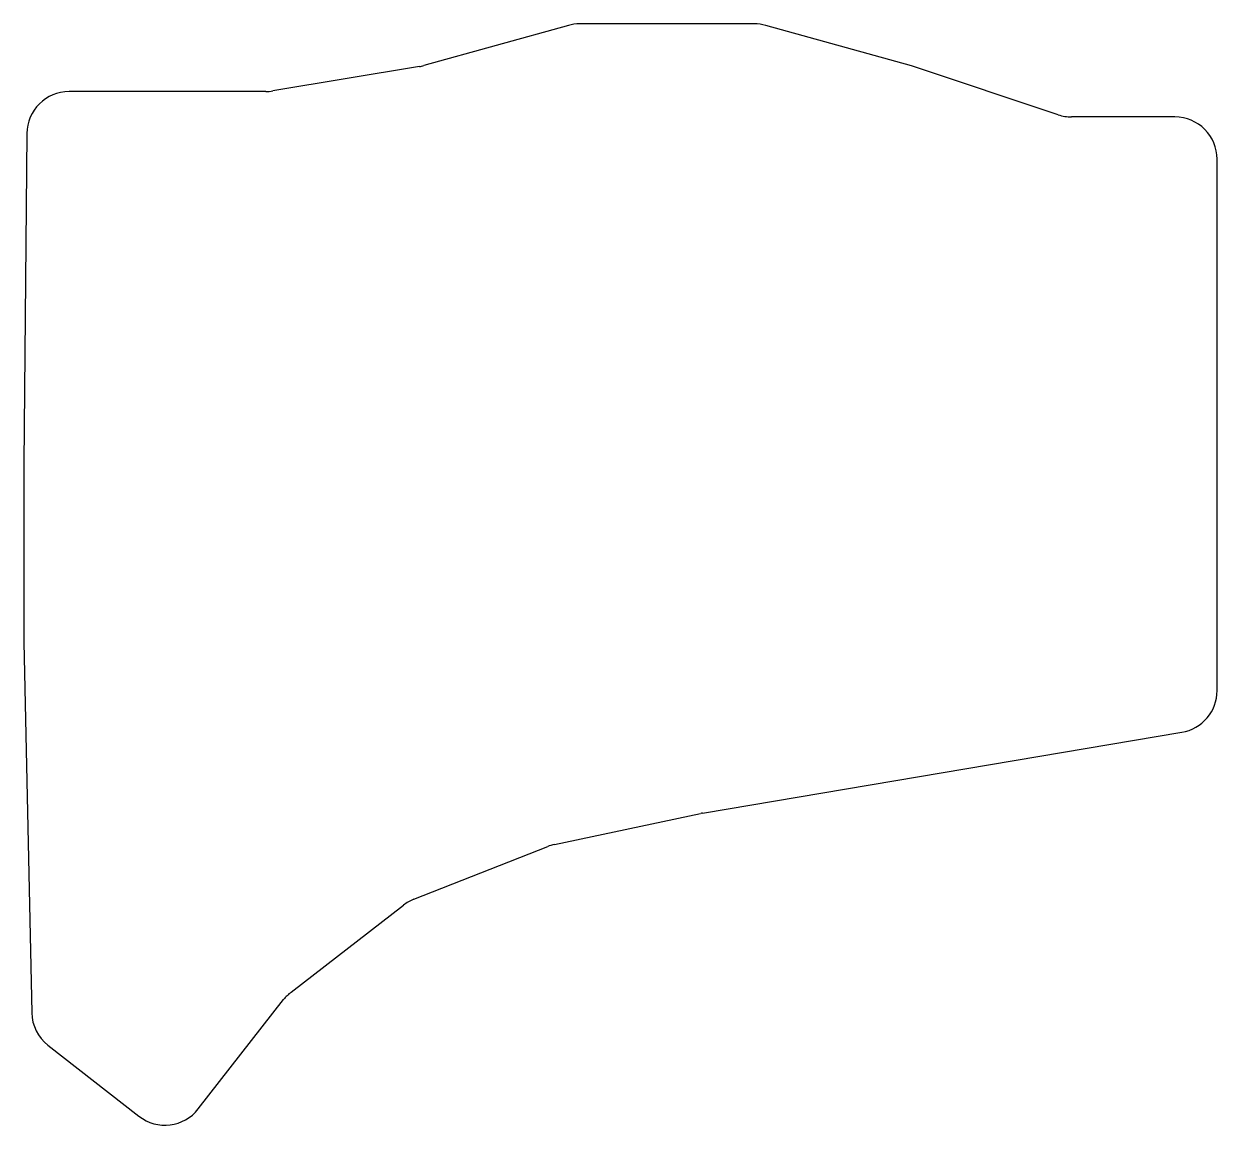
# Model space of a CAD drawing. Header units: millimetres. Extents: x 96 to 237, y -145 to -15.
import ezdxf

# ---------------------------------------------------------------- set-up
doc = ezdxf.new("R2010")
doc.units = ezdxf.units.MM

msp = doc.modelspace()

# ---------------------------------------------------------------- linework, layer by layer
at = {"linetype": 'CONTINUOUS'}
for p, q in [((160.34, -15.18), (143.26, -19.93)), ((182.32, -15), (161.68, -15)), ((200.88, -19.97), (183.66, -15.18)), ((142.74, -20.04), (125.41, -22.93)), ((218.23, -25.74), (201.12, -20.04)), ((124.59, -23), (101.35, -23)), ((232, -26), (219.81, -26)), ((96.35, -27.95), (96, -66.98)), ((237, -93.77), (237, -31)), ((96, -67.02), (96, -87.95)), ((96, -88.05), (96.93, -131.84)), ((176.19, -108.24), (232.83, -98.7)), ((158.69, -111.96), (175.97, -108.28)), ((142.09, -118.43), (157.9, -112.2)), ((127.57, -129.42), (140.86, -119.13)), ((116.61, -143.2), (126.69, -130.29)), ((98.85, -135.67), (109.59, -144.06))]:
    msp.add_line(p, q, dxfattribs=at)
for centre, start, end in [((161.68, -20), 90, 105.5241), ((182.32, -20), 74.4759, 90), ((141.92, -15.11), 279.4623, 285.5241), ((199.54, -24.78), 71.565, 74.4759), ((101.35, -28), 90, 179.4791), ((124.59, -18), 270, 279.4623), ((219.81, -21), 251.565, 270), ((232, -31), 0, 90), ((101, -67.02), 179.4791, 180), ((101, -87.95), 180, 181.2211), ((232, -93.77), 279.5566, 0), ((177.02, -113.17), 99.5566, 102.03), ((159.73, -116.85), 102.03, 111.5088), ((143.92, -123.08), 111.5088, 127.7508), ((130.63, -133.37), 127.7508, 142), ((101.93, -131.73), 181.2211, 232), ((112.67, -140.12), 232, 322)]:
    msp.add_arc(centre, 5, start, end, dxfattribs=at)

doc.saveas('drawing.dxf')
